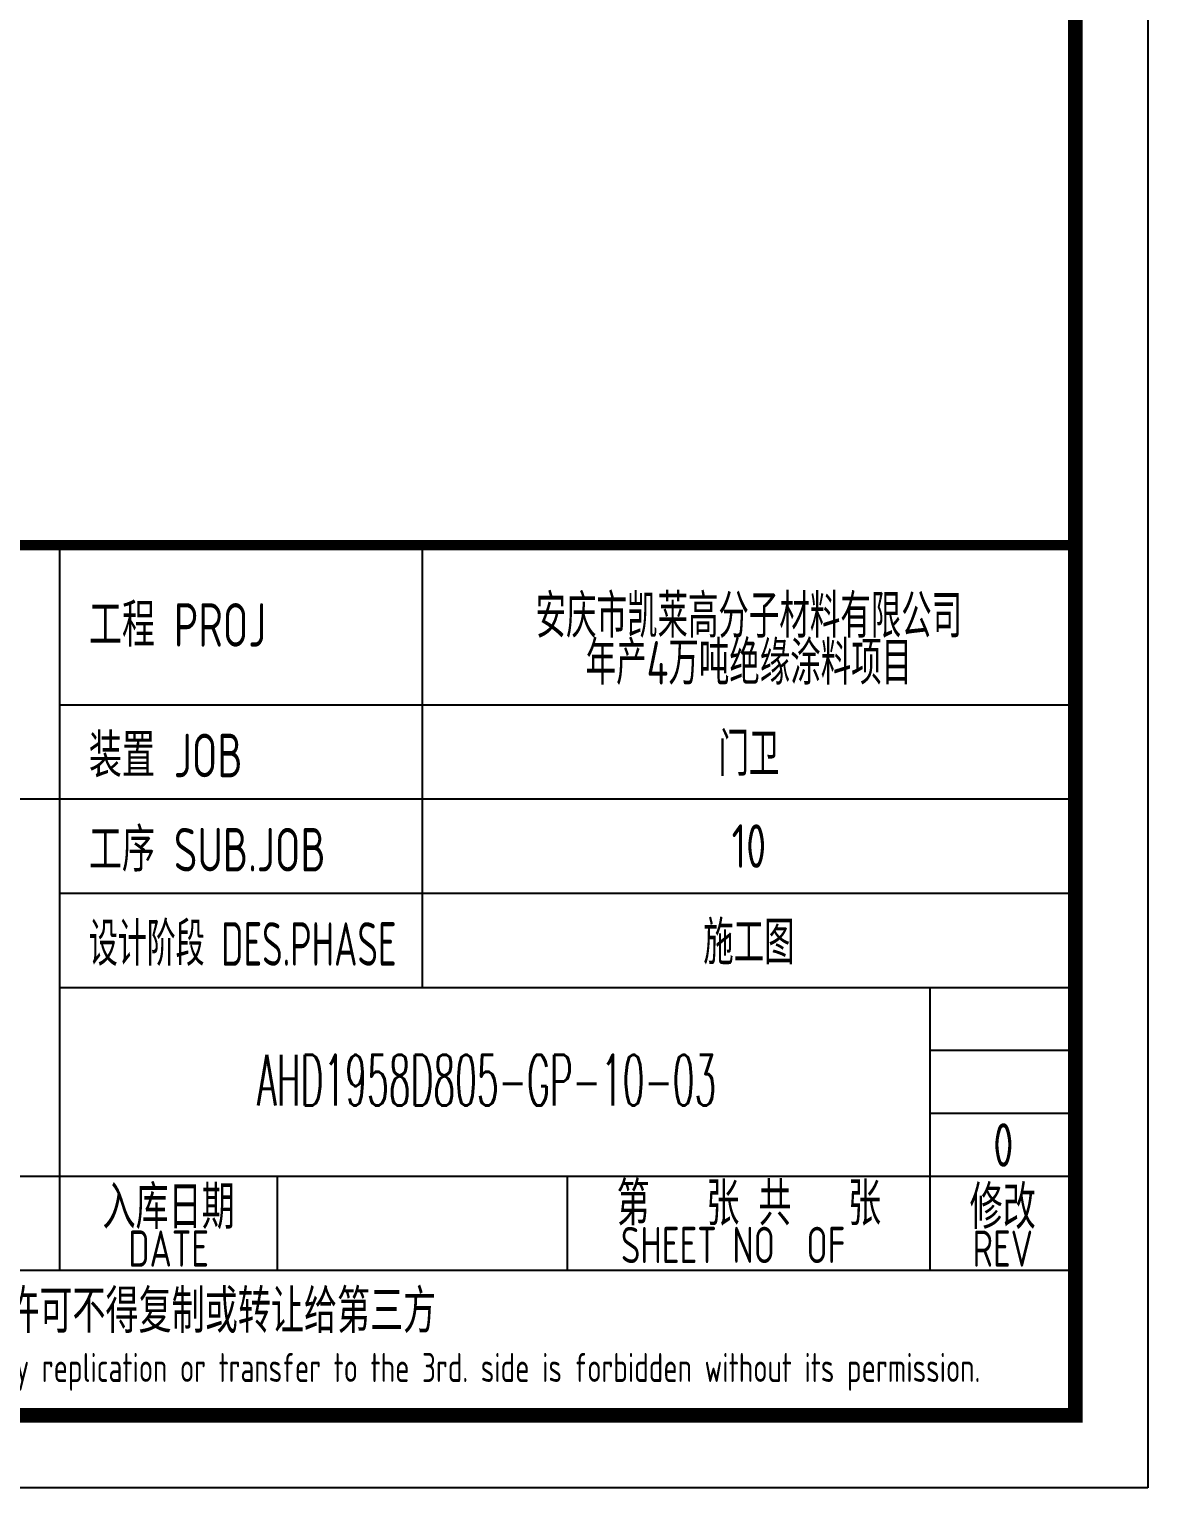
# Model space of a CAD drawing. Extents: x 5693218 to 11495510, y -728562 to -461276.
# Drawn here: x 5844859 to 5852571, y -503276 to -493219 of the extents above; entities that cross this region are included whole.
import ezdxf
from ezdxf.enums import TextEntityAlignment as Align

# ---------------------------------------------------------------- set-up
doc = ezdxf.new("R2010")
doc.units = 0
doc.header["$LTSCALE"] = 1000
doc.header["$MEASUREMENT"] = 0
doc.layers.get('0').update_dxf_attribs({"linetype": 'CONTINUOUS'})
doc.layers.add('AXIS', color=3, linetype='CONTINUOUS')
doc.layers.add('DIM_SYMB', color=3, linetype='CONTINUOUS')
doc.styles.add('AHD', font='sceie.shx', dxfattribs={"width": 0.7, "bigfont": 'sceic.shx'})
doc.styles.add('DIM_FONT', font='SIMPLEX', dxfattribs={"width": 0.7, "bigfont": 'GBCBIG'})
doc.styles.add('TSSD_Rein', font='Tssdeng.shx', dxfattribs={"width": 0.7, "bigfont": 'hztxt.shx'})

msp = doc.modelspace()

# ---------------------------------------------------------------- linework, layer by layer
at = {"color": 0}
msp.add_line((5852570.8, -473576.5), (5852570.8, -503276.5), dxfattribs=at)
for p, q in [((5845070.8, -501776.5), (5845070.8, -496776.5)), ((5847570.8, -499826.5), (5847570.8, -496776.5)), ((5852070.8, -502776.5), (5852070.8, -496776.5)), ((5845070.8, -497876.5), (5852070.8, -497876.5)), ((5834070.8, -498526.5), (5852070.8, -498526.5)), ((5845070.8, -499176.5), (5852070.8, -499176.5)), ((5845070.8, -499826.5), (5852070.8, -499826.5)), ((5851070.8, -501776.5), (5851070.8, -499826.5)), ((5851070.8, -500259.8), (5852070.8, -500259.8)), ((5851070.8, -500693.2), (5852070.8, -500693.2)), ((5834070.8, -501126.5), (5852070.8, -501126.5)), ((5846570.8, -501776.5), (5846570.8, -501126.5)), ((5848570.8, -501776.5), (5848570.8, -501126.5)), ((5834070.8, -501776.5), (5852070.8, -501776.5)), ((5834070.8, -502776.5), (5852070.8, -502776.5)), ((5852570.8, -503276.5), (5810570.8, -503276.5))]:
    msp.add_line(p, q)
at = {"color": 0, "const_width": 100}
msp.add_lwpolyline([(5852070.8, -502776.5), (5813070.8, -502776.5), (5813070.8, -474076.5), (5852070.8, -474076.5)], close=True, dxfattribs=at)
msp.add_lwpolyline([(5852070.8, -496776.5, 70, 70, 0), (5834070.8, -496776.5, 70, 70, 0), (5834070.8, -502776.5, 0, 0, 0)], format="xyseb")

# ---------------------------------------------------------------- texts
at = {"style": 'AHD'}
for s, width, p in [('工程 PROJ', 0.8, (5845270.8, -497476.5)), ('工程 PROJ', 0.8, (5845270.8, -497476.5)), ('装置 JOB', 0.8, (5845270.8, -498376.5)), ('装置 JOB', 0.8, (5845270.8, -498376.5)), ('工序 SUB.JOB', 0.8, (5845270.8, -499026.5)), ('工序 SUB.JOB', 0.8, (5845270.8, -499026.5)), ('设计阶段 DES.PHASE', 0.7, (5845270.8, -499676.5)), ('设计阶段 DES.PHASE', 0.7, (5845270.8, -499676.5))]:
    msp.add_text(s, height=300, dxfattribs=dict(at, width=width)).set_placement(p)
at = {"style": 'AHD', "width": 0.8}
for s, height, p in [('入库日期', 300, (5845820.8, -501326.5)), ('入库日期', 300, (5845820.8, -501326.5)), ('第   张 共   张', 300, (5849820.8, -501301.5)), ('修改', 300, (5851570.8, -501326.5)), ('修改', 300, (5851570.8, -501326.5)), ('SHEET NO  OF  ', 250, (5849820.8, -501601.5)), ('SHEET NO  OF  ', 250, (5849820.8, -501601.5)), ('DATE', 250, (5845820.8, -501626.5)), ('DATE', 250, (5845820.8, -501626.5)), ('REV', 250, (5851570.8, -501626.5)), ('REV', 250, (5851570.8, -501626.5)), ('本文件专有权属安徽华东化工医药工程有限责任公司所有,未经许可不得复制或转让给第三方', 300, (5843070.8, -502076.5)), ('本文件专有权属安徽华东化工医药工程有限责任公司所有,未经许可不得复制或转让给第三方', 300, (5843070.8, -502076.5)), ('The proprietary right of this document belongs to Anhui Huadong Chemical And Medical Engineering  Co.,Ltd.  and any replication or transfer to the 3rd. side is forbidden without its permission. ', 200, (5843070.8, -502476.5)), ('The proprietary right of this document belongs to Anhui Huadong Chemical And Medical Engineering  Co.,Ltd.  and any replication or transfer to the 3rd. side is forbidden without its permission. ', 200, (5843070.8, -502476.5))]:
    msp.add_text(s, height=height, dxfattribs=at).set_placement(p, align=Align.MIDDLE)
msp.add_attdef('0', text='0', height=300, dxfattribs=at).set_placement((5851574.9, -500912.6), align=Align.MIDDLE)
msp.add_attdef('0', text='0', height=300, dxfattribs=at).set_placement((5851574.9, -500912.6), align=Align.MIDDLE)
at = {"layer": 'AXIS', "style": 'TSSD_Rein', "width": 0.7}
for s, p in [('安庆市凯莱高分子材料有限公司', (5849820.8, -497248.9)), ('年产4万吨绝缘涂料项目', (5849820.8, -497571.9)), ('门卫', (5849820.8, -498201.5)), ('10', (5849820.8, -498851.5)), ('施工图', (5849820.8, -499501.5))]:
    msp.add_text(s, height=300, dxfattribs=at).set_placement(p, align=Align.MIDDLE)
at = {"layer": 'DIM_SYMB', "color": 7, "style": 'DIM_FONT', "width": 0.5}
msp.add_text('AHD1958D805-GP-10-03', height=350, dxfattribs=at).set_placement((5846430.7, -500640.8))

doc.saveas('drawing.dxf')
